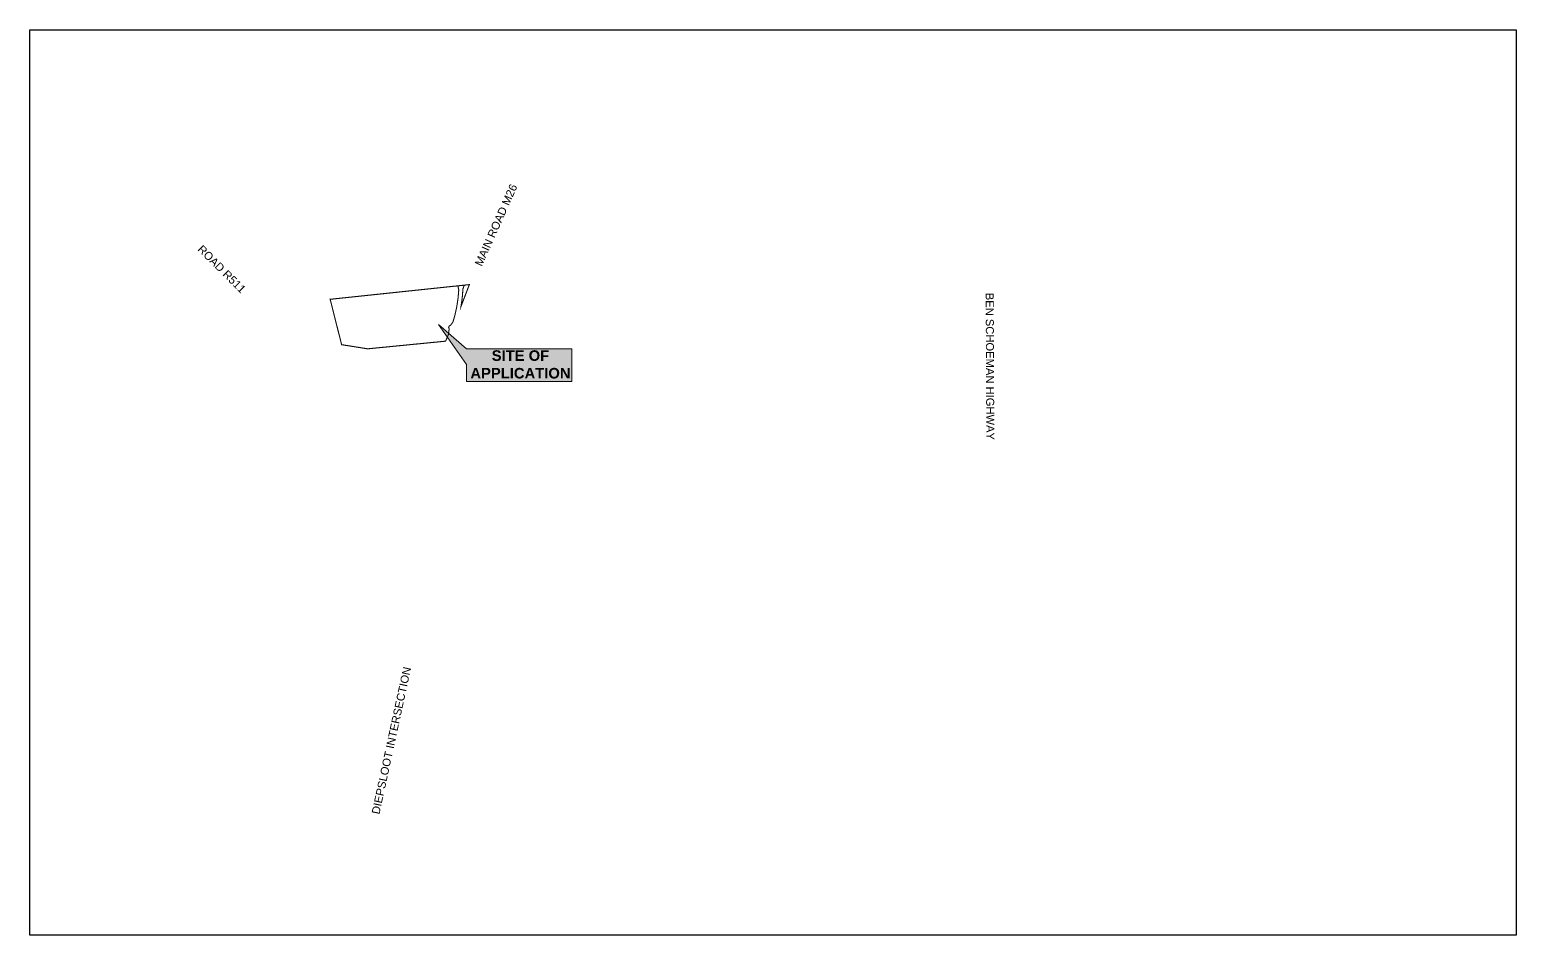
# Model space of a CAD drawing. Header units: metres. Extents: x 5688 to 19740, y -52 to 3406.
# Drawn here: x 14169 to 19740, y -52 to 3343 of the extents above; entities that cross this region are included whole.
import ezdxf

# ---------------------------------------------------------------- set-up
doc = ezdxf.new("R2010")
doc.units = ezdxf.units.M
doc.linetypes.add('DASHED0', pattern=[1, 0.5, -0.5])
doc.layers.add('HATCH', color=7, linetype='Continuous')
doc.layers.add('RAAM', color=7, linetype='Continuous')
doc.layers.add('New_7-ADJOINING_Pen_No__6', color=7, linetype='Continuous', lineweight=13)
doc.styles.add('GENERATED_STYLE_2', font='arial.ttf')
picture_1 = doc.add_image_def('image1.png', size_in_pixel=(1203, 733))

# ---------------------------------------------------------------- blocks, each defined once
blk = doc.blocks.new('SITE')
at = {"layer": 'HATCH', "true_color": 0xffffff}
h = blk.add_hatch(color=7, dxfattribs=at)
h.dxf.hatch_style = 1
h.paths.add_polyline_path([(20458.6, -17832.4), (20458.6, -17762.6), (20341, -17594.7), (20458.6, -17696.1), (20896.2, -17696.1), (20896.2, -17832.4)])
at = {"layer": 'RAAM', "color": 1, "linetype": 'Continuous', "lineweight": 9}
blk.add_lwpolyline([(20896.2, -17696.1), (20896.2, -17832.4), (20458.6, -17832.4), (20458.6, -17762.6), (20341, -17594.7), (20458.6, -17696.1)], close=True, dxfattribs=at)
at = {"color": 1, "insert": (20467.6, -17702.8), "char_height": 44.064, "attachment_point": 1}
blk.add_mtext_dynamic_manual_height_columns('\\pi95.58826;{\\fArial|b1|i0|c0|p34;SITE OF \\P\\pi6.60362;APPLICATION}', width=425.503, gutter_width=8.1, heights=[0], dxfattribs=at)

msp = doc.modelspace()

# ---------------------------------------------------------------- linework, layer by layer
at = {"color": 1, "linetype": 'Continuous', "ltscale": 0.1, "const_width": 4}
for points in [[(15738.167, 2201.531), (15740.624, 2221.39), (15738.486, 2226.464), (15740.696, 2232.31), (15745.746, 2234.935), (15754.508, 2246.625), (15761.577, 2270.481), (15769.03, 2304.108), (15774.124, 2338.188), (15776.594, 2367.598), (15773.614, 2381.231), (15773.435, 2383.056), (15717.196, 2377.133), (15294.598, 2332.596), (15337.552, 2162.421), (15435.309, 2146.897), (15727.207, 2175.546), (15738.171, 2201.557)], [(15796.223, 2385.474), (15796.426, 2383.441), (15792.297, 2371.861), (15789.518, 2336.412), (15784.933, 2305.65), (15816.292, 2387.567), (15796.225, 2385.453)]]:
    msp.add_lwpolyline(points, dxfattribs=at)
at = {"color": 251, "linetype": 'DASHED0', "ltscale": 10, "true_color": 0x515152, "const_width": 4}
msp.add_lwpolyline([(15773.429, 2383.052), (15796.225, 2385.453)], dxfattribs=at)

# ---------------------------------------------------------------- block references
at = {"color": 5, "linetype": 'Continuous', "xscale": 0.9, "yscale": 0.9, "zscale": 0.9}
msp.add_blockref('SITE', (-2606.716, 18073.917), dxfattribs=at)

# ---------------------------------------------------------------- pictures from other files: only their frames are drawn
at = {"color": 5, "linetype": 'Continuous', "ltscale": 0.1}
image = msp.add_image(picture_1, insert=(14168.546, -51.73), size_in_units=(5571.745, 3394.92), dxfattribs=at)
image.dxf.flags = 7

# ---------------------------------------------------------------- next in the draw order: texts
at = {"layer": 'New_7-ADJOINING_Pen_No__6', "linetype": 'Continuous', "lineweight": 13, "char_height": 30, "attachment_point": 7, "style": 'GENERATED_STYLE_2', "bg_fill": 3, "box_fill_scale": 1, "bg_fill_color": 256, "bg_fill_transparency": 0}
for s, insert, width, rotation in [('\\A1;\\pi1.70525;MAIN ROAD M26', (15862.398, 2452.16), 329.05171, 66), ('\\A1;\\pi1.79734;ROAD R511', (14793.782, 2518.513), 225.5251, 315), ('\\A1;\\pi1.68479;BEN SCHOEMAN HIGHWAY', (17751.102, 2358.619), 551.84161, 270.269018), ('\\A1;\\pi1.76664;DIEPSLOOT INTERSECTION', (15479.017, 398.194), 560.3955, 77.768433)]:
    msp.add_mtext(s, dxfattribs=dict(at, insert=insert, width=width, rotation=rotation))

doc.saveas('drawing.dxf')
